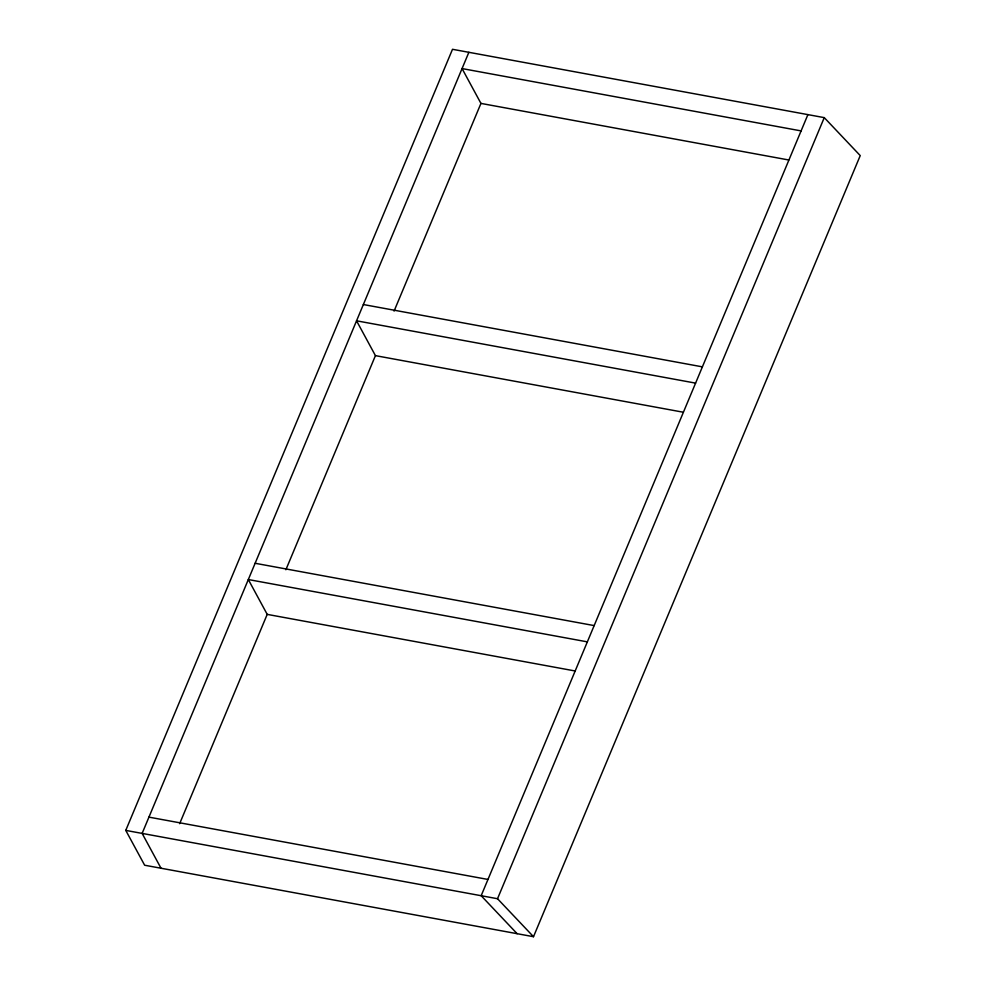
<?xml version="1.0" encoding="UTF-8"?>
<svg xmlns="http://www.w3.org/2000/svg" width="986" height="986" viewBox="0 0 986 986"><rect width="100%" height="100%" fill="white"/><g stroke="black" fill="none" stroke-linecap="round" stroke-linejoin="round"><path stroke-width="1.48" d="M125.764 830.397L452.5 49.3L824.259 117.63L860.236 155.603L533.5 936.7L144.646 865.227L125.764 830.397L497.523 898.727L533.5 936.7M468.868 52.307L142.132 833.404L161.014 868.235M179.649 823.68L267.206 614.377L248.324 579.546L587.348 641.861M285.878 569.748L375.432 355.638L356.55 320.807L695.586 383.123M394.067 311.108L480.946 103.407L462.064 68.576L801.1 130.904M807.904 114.622L481.168 895.719L517.132 933.693M497.523 898.727L824.259 117.63M480.946 103.407L788.775 159.991M363.353 304.538L702.389 366.854M375.432 355.638L683.273 412.222M255.127 563.277L594.164 625.592M267.206 614.377L575.035 670.961M148.935 817.135L487.971 879.45"/></g></svg>
